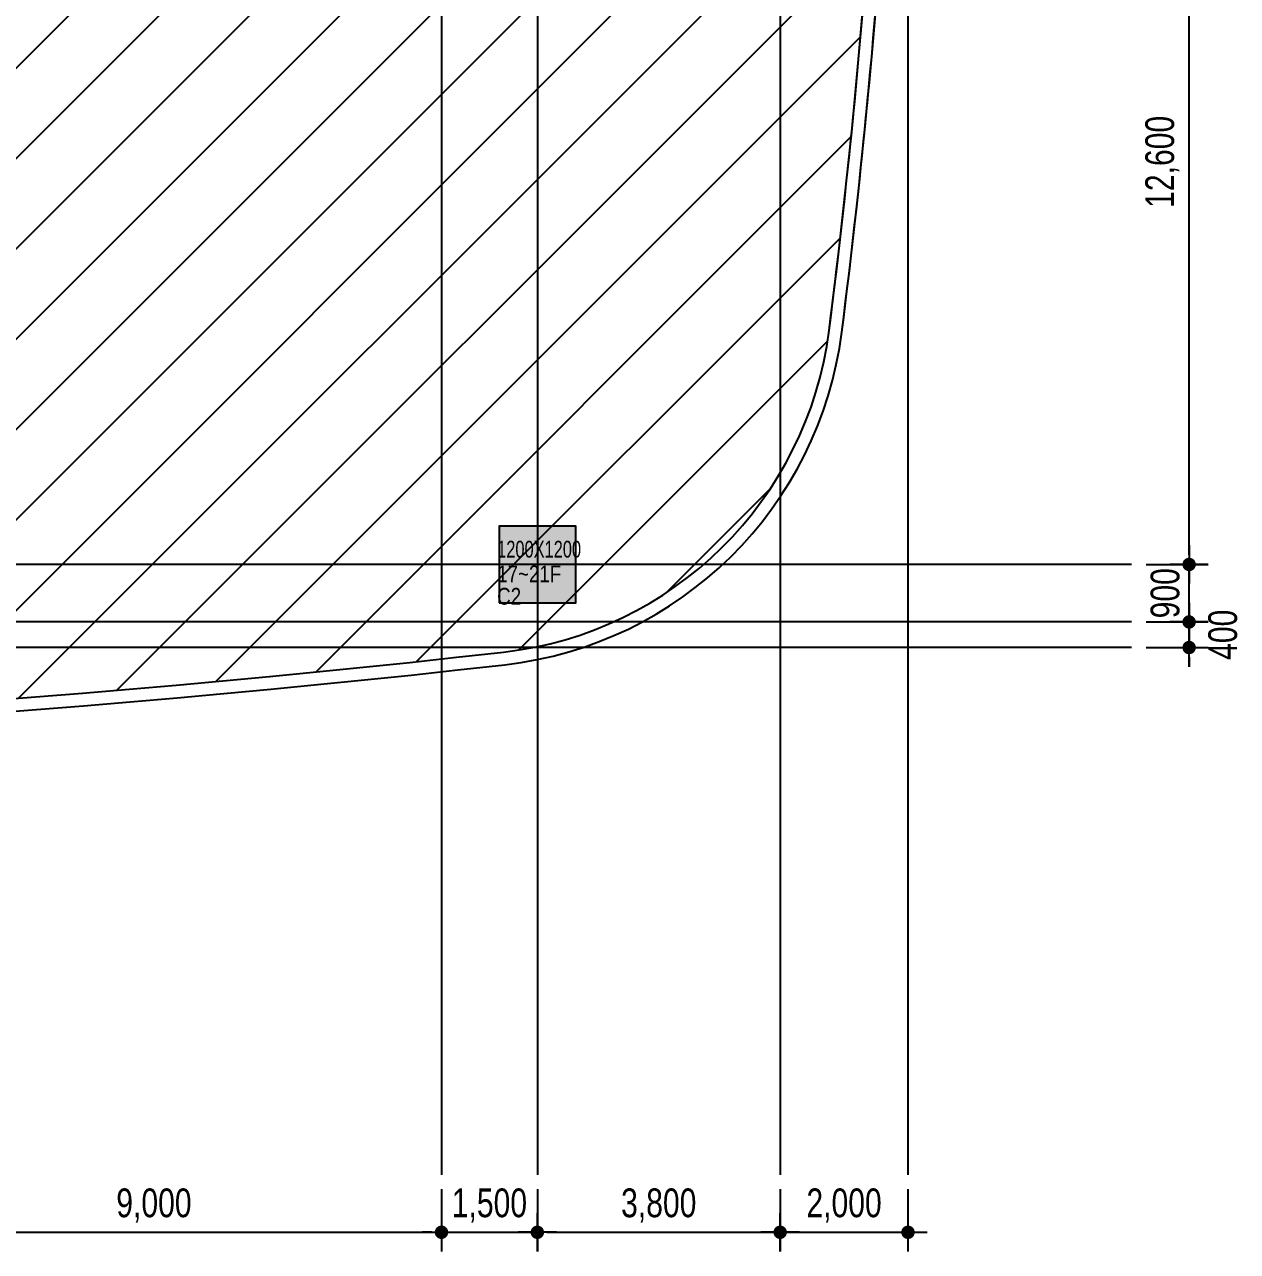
# Model space of a CAD drawing. Header units: millimetres. Extents: x -179076 to 173472, y -18667 to 271134.
# Drawn here: x 56358 to 75339, y 198260 to 217459 of the extents above; entities that cross this region are included whole.
import ezdxf

# ---------------------------------------------------------------- set-up
doc = ezdxf.new("R2010")
doc.units = ezdxf.units.MM
doc.linetypes.add('X-GRID_5~ROOF$0$CENTER2', pattern=[1.125, 0.75, -0.125, 0.125, -0.125])
doc.layers.get('0').update_dxf_attribs({"lineweight": 20})
doc.layers.get('Defpoints').update_dxf_attribs({"color": 151, "lineweight": 9})
for name, color, linetype in [('A-DIM1', 7, 'Continuous'), ('X-COL-21F$0$A-254', 254, 'Continuous'), ('X-COL-21F$0$A-COL', 2, 'Continuous'), ('X-CORE_21F$0$A-CON', 2, 'Continuous'), ('X-EXT_21F$0$A-WIN', 6, 'Continuous'), ('X-GRID_5~ROOF$0$A-CEN1', 1, 'X-GRID_5~ROOF$0$CENTER2')]:
    doc.layers.add(name, color=color, linetype=linetype)
doc.layers.add('ndc area', color=50, linetype='Continuous', plot=False)
doc.styles.add('Hrtext', font='', dxfattribs={"width": 0.8})
doc.styles.add('X-COL-21F$0$Hrtext', font='arial.ttf', dxfattribs={"width": 0.8})
doc.styles.get('Hrtext').set_extended_font_data('Dotum')
doc.dimstyles.new('HEERIM(Ext)', dxfattribs={"dimtxt": 3, "dimasz": 1, "dimexe": 2, "dimexo": 1.5, "dimgap": 1, "dimtad": 1, "dimdec": 0, "dimzin": 0, "dimdsep": 46, "dimlunit": 6, "dimtxsty": 'Hrtext', "dimblk": 'dotdim1', "dimcen": 1, "dimdle": 2, "dimclrd": 256, "dimclre": 256, "dimclrt": 3, "dimadec": 0, "dimazin": 0, "dimtfac": 1, "dimtdec": 0, "dimtix": 1, "dimtmove": 2, "dimatfit": 3, "dimldrblk": 'dotdim1', "dimfxl": 2, "dimtolj": 1, "dimtzin": 0, "dimlwd": -1, "dimarcsym": 0})

# ---------------------------------------------------------------- blocks, each defined once
blk = doc.blocks.new('X-COL-21F$0$1200X1200_17~21F_C2')
at = {"layer": 'X-COL-21F$0$A-254'}
h = blk.add_hatch(color=256, dxfattribs=at)
h.dxf.hatch_style = 1
h.paths.add_polyline_path([(-600, -600), (600, -600), (600, 600), (-600, 600)])
at = {"layer": 'Defpoints', "const_width": 0.653}
blk.add_lwpolyline([(600, 600), (-600, -600)], dxfattribs=at)
at = {"layer": 'X-COL-21F$0$A-COL'}
blk.add_lwpolyline([(-600, -600), (600, -600), (600, 600), (-600, 600)], close=True, dxfattribs=at)
at = {"layer": 'Defpoints', "style": 'X-COL-21F$0$Hrtext'}
for s, width, p in [('1200X1200', 0.7, (-629, 108)), ('17~21F', 0.8, (-629, -279))]:
    blk.add_text(s, height=262.5, dxfattribs=dict(at, width=width)).set_placement(p)
at = {"layer": 'Defpoints', "color": 6, "style": 'X-COL-21F$0$Hrtext', "width": 0.8}
blk.add_text('C2', height=262.5, dxfattribs=at).set_placement((-629, -629))
blk = doc.blocks.new('X-COL-21F')
at = {"layer": 'X-COL-21F$0$A-COL'}
blk.add_blockref('X-COL-21F$0$1200X1200_17~21F_C2', (127049, 68171), dxfattribs=at)
blk = doc.blocks.new('dotdim1')
at = {"layer": 'A-DIM1'}
for p, q in [((0, 2), (0, -2)), ((-2, 0), (2, 0))]:
    blk.add_line(p, q, dxfattribs=at)
at = {"layer": 'A-DIM1', "const_width": 0.7}
blk.add_lwpolyline([(0.35, 0, 1), (-0.35, 0, 1)], format="xyb", close=True, dxfattribs=at)
blk = doc.blocks.new('*D283')
at = {"layer": 'A-DIM1', "lineweight": -2, "transparency": 16777216}
for p, q in [((57725, -25200), (58700, -25200)), ((57725, -37800), (58700, -37800))]:
    blk.add_line(p, q, dxfattribs=at)
at = {"layer": 'A-DIM1', "transparency": 16777216}
blk.add_line((58400, -37650), (58400, -25350), dxfattribs=at)
at = {"layer": 'Defpoints', "color": 0, "transparency": 16777216}
for p in [(57500, -25200), (58400, -25200), (57500, -37800)]:
    blk.add_point(p, dxfattribs=at)
at = {"layer": 'A-DIM1', "transparency": 16777216, "xscale": 150, "yscale": 150, "zscale": 150}
for p, rotation in [((58400, -25200), 90), ((58400, -37800), 270)]:
    blk.add_blockref('dotdim1', p, dxfattribs=dict(at, rotation=rotation))
at = {"layer": 'A-DIM1', "color": 3, "transparency": 16777216, "insert": (57981, -31500), "char_height": 450, "attachment_point": 5, "rotation": 90, "style": 'Hrtext'}
blk.add_mtext('\\A1;12,600', dxfattribs=at)
blk = doc.blocks.new('*D304')
at = {"layer": 'A-DIM1', "lineweight": -2, "transparency": 16777216}
for p, q in [((37700, -47575), (37700, -48550)), ((46700, -47575), (46700, -48550))]:
    blk.add_line(p, q, dxfattribs=at)
at = {"layer": 'A-DIM1', "transparency": 16777216}
blk.add_line((37850, -48250), (46550, -48250), dxfattribs=at)
at = {"layer": 'Defpoints', "color": 0, "transparency": 16777216}
for p in [(37700, -47350), (46700, -47350), (46700, -48250)]:
    blk.add_point(p, dxfattribs=at)
at = {"layer": 'A-DIM1', "transparency": 16777216, "xscale": 150, "yscale": 150, "zscale": 150, "rotation": 180}
blk.add_blockref('dotdim1', (37700, -48250), dxfattribs=at)
at = {"layer": 'A-DIM1', "transparency": 16777216, "xscale": 150, "yscale": 150, "zscale": 150}
blk.add_blockref('dotdim1', (46700, -48250), dxfattribs=at)
at = {"layer": 'A-DIM1', "color": 3, "transparency": 16777216, "insert": (42200, -47831), "char_height": 450, "attachment_point": 5, "style": 'Hrtext'}
blk.add_mtext('\\A1;9,000', dxfattribs=at)
blk = doc.blocks.new('*D305')
at = {"layer": 'A-DIM1', "lineweight": -2, "transparency": 16777216}
for p, q in [((46700, -47575), (46700, -48550)), ((48200, -47575), (48200, -48550))]:
    blk.add_line(p, q, dxfattribs=at)
at = {"layer": 'A-DIM1', "transparency": 16777216}
for p, q in [((46550, -48250), (46400, -48250)), ((46700, -48250), (48200, -48250)), ((48350, -48250), (48500, -48250))]:
    blk.add_line(p, q, dxfattribs=at)
at = {"layer": 'Defpoints', "color": 0, "transparency": 16777216}
for p in [(46700, -47350), (48200, -47350), (48200, -48250)]:
    blk.add_point(p, dxfattribs=at)
at = {"layer": 'A-DIM1', "transparency": 16777216, "xscale": 150, "yscale": 150, "zscale": 150}
blk.add_blockref('dotdim1', (46700, -48250), dxfattribs=at)
at = {"layer": 'A-DIM1', "transparency": 16777216, "xscale": 150, "yscale": 150, "zscale": 150, "rotation": 180}
blk.add_blockref('dotdim1', (48200, -48250), dxfattribs=at)
at = {"layer": 'A-DIM1', "color": 3, "transparency": 16777216, "insert": (47450, -47831), "char_height": 450, "attachment_point": 5, "style": 'Hrtext'}
blk.add_mtext('\\A1;1,500', dxfattribs=at)
blk = doc.blocks.new('*D306')
at = {"layer": 'A-DIM1', "lineweight": -2, "transparency": 16777216}
for p, q in [((48200, -47575), (48200, -48550)), ((52000, -47575), (52000, -48550))]:
    blk.add_line(p, q, dxfattribs=at)
at = {"layer": 'A-DIM1', "transparency": 16777216}
blk.add_line((48350, -48250), (51850, -48250), dxfattribs=at)
at = {"layer": 'Defpoints', "color": 0, "transparency": 16777216}
for p in [(48200, -47350), (52000, -47350), (52000, -48250)]:
    blk.add_point(p, dxfattribs=at)
at = {"layer": 'A-DIM1', "transparency": 16777216, "xscale": 150, "yscale": 150, "zscale": 150, "rotation": 180}
blk.add_blockref('dotdim1', (48200, -48250), dxfattribs=at)
at = {"layer": 'A-DIM1', "transparency": 16777216, "xscale": 150, "yscale": 150, "zscale": 150}
blk.add_blockref('dotdim1', (52000, -48250), dxfattribs=at)
at = {"layer": 'A-DIM1', "color": 3, "transparency": 16777216, "insert": (50100, -47831), "char_height": 450, "attachment_point": 5, "style": 'Hrtext'}
blk.add_mtext('\\A1;3,800', dxfattribs=at)
blk = doc.blocks.new('*D307')
at = {"layer": 'A-DIM1', "lineweight": -2, "transparency": 16777216}
for p, q in [((52000, -47575), (52000, -48550)), ((54000, -47575), (54000, -48550))]:
    blk.add_line(p, q, dxfattribs=at)
at = {"layer": 'A-DIM1', "transparency": 16777216}
blk.add_line((52150, -48250), (53850, -48250), dxfattribs=at)
at = {"layer": 'Defpoints', "color": 0, "transparency": 16777216}
for p in [(52000, -47350), (54000, -47350), (54000, -48250)]:
    blk.add_point(p, dxfattribs=at)
at = {"layer": 'A-DIM1', "transparency": 16777216, "xscale": 150, "yscale": 150, "zscale": 150, "rotation": 180}
blk.add_blockref('dotdim1', (52000, -48250), dxfattribs=at)
at = {"layer": 'A-DIM1', "transparency": 16777216, "xscale": 150, "yscale": 150, "zscale": 150}
blk.add_blockref('dotdim1', (54000, -48250), dxfattribs=at)
at = {"layer": 'A-DIM1', "color": 3, "transparency": 16777216, "insert": (53000, -47831), "char_height": 450, "attachment_point": 5, "style": 'Hrtext'}
blk.add_mtext('\\A1;2,000', dxfattribs=at)
blk = doc.blocks.new('*D311')
at = {"layer": 'A-DIM1', "transparency": 16777216}
for p, q in [((58400, -38550), (58400, -38400)), ((58400, -39100), (58400, -38700)), ((58400, -39250), (58400, -39400))]:
    blk.add_line(p, q, dxfattribs=at)
at = {"layer": 'A-DIM1', "lineweight": -2, "transparency": 16777216}
for p, q in [((57725, -38700), (58700, -38700)), ((57725, -39100), (58700, -39100))]:
    blk.add_line(p, q, dxfattribs=at)
at = {"layer": 'Defpoints', "color": 0, "transparency": 16777216}
for p in [(57500, -38700), (58400, -38700), (57500, -39100)]:
    blk.add_point(p, dxfattribs=at)
at = {"layer": 'A-DIM1', "transparency": 16777216, "xscale": 150, "yscale": 150, "zscale": 150}
for p, rotation in [((58400, -38700), 270), ((58400, -39100), 90)]:
    blk.add_blockref('dotdim1', p, dxfattribs=dict(at, rotation=rotation))
at = {"layer": 'A-DIM1', "color": 3, "transparency": 16777216, "insert": (58928, -38900), "char_height": 450, "attachment_point": 5, "rotation": 90, "style": 'Hrtext'}
blk.add_mtext('\\A1;400', dxfattribs=at)
blk = doc.blocks.new('*D314')
at = {"layer": 'A-DIM1', "transparency": 16777216}
for p, q in [((58400, -37650), (58400, -37500)), ((58400, -38700), (58400, -37800)), ((58400, -38850), (58400, -39000))]:
    blk.add_line(p, q, dxfattribs=at)
at = {"layer": 'A-DIM1', "lineweight": -2, "transparency": 16777216}
for p, q in [((57725, -37800), (58700, -37800)), ((57725, -38700), (58700, -38700))]:
    blk.add_line(p, q, dxfattribs=at)
at = {"layer": 'Defpoints', "color": 0, "transparency": 16777216}
for p in [(57500, -37800), (58400, -37800), (57500, -38700)]:
    blk.add_point(p, dxfattribs=at)
at = {"layer": 'A-DIM1', "transparency": 16777216, "xscale": 150, "yscale": 150, "zscale": 150}
for p, rotation in [((58400, -37800), 270), ((58400, -38700), 90)]:
    blk.add_blockref('dotdim1', p, dxfattribs=dict(at, rotation=rotation))
at = {"layer": 'A-DIM1', "color": 3, "transparency": 16777216, "insert": (58025, -38250), "char_height": 450, "attachment_point": 5, "rotation": 90, "style": 'Hrtext'}
blk.add_mtext('\\A1;900', dxfattribs=at)
blk = doc.blocks.new('Grid_Office')
at = {"layer": 'A-DIM1'}
for base, p1, p2, picture, middle in [((58400, -25200), (57500, -37800), (57500, -25200), '*D283', (57981.3, -31500)), ((58400, -37800), (57500, -38700), (57500, -37800), '*D314', (58024.7, -38250))]:
    dim = blk.add_linear_dim(base=base, p1=p1, p2=p2, angle=90, dimstyle='HEERIM(Ext)', override={"dimscale": 150}, dxfattribs=at)
    dim.commit()
    dim.dimension.update_dxf_attribs({"geometry": picture, "text_midpoint": middle})
dim = blk.add_linear_dim(base=(58400, -38700), p1=(57500, -39100), p2=(57500, -38700), angle=90, dimstyle='HEERIM(Ext)', override={"dimscale": 150}, dxfattribs=at)
dim.commit()
dim.dimension.update_dxf_attribs({"geometry": '*D311', "text_midpoint": (58928.1, -38900), "dimtype": 128})
for base, p1, p2, picture, middle in [((46700, -48250), (37700, -47350), (46700, -47350), '*D304', (42200, -47831.3)), ((48200, -48250), (46700, -47350), (48200, -47350), '*D305', (47450, -47831.3)), ((52000, -48250), (48200, -47350), (52000, -47350), '*D306', (50100, -47831.3)), ((54000, -48250), (52000, -47350), (54000, -47350), '*D307', (53000, -47831.3))]:
    dim = blk.add_linear_dim(base=base, p1=p1, p2=p2, dimstyle='HEERIM(Ext)', override={"dimscale": 150}, dxfattribs=at)
    dim.commit()
    dim.dimension.update_dxf_attribs({"geometry": picture, "text_midpoint": middle})
blk = doc.blocks.new('A$C42c6cb87')
at = {"layer": 'ndc area'}
h = blk.add_hatch(dxfattribs=at)
h.set_pattern_fill('ANSI31', color=150, scale=8000)
h.set_pattern_definition([(45, (-69848.8, -105871.2), (-707.107, 707.107), [])])
h.paths.add_polyline_path([(12000, -10800), (54400, -10800), (54400, -27800), (12000, -27800)], flags=16)
edge = h.paths.add_edge_path()
edge.add_arc((-54100, -19300), 116800, 0.29994, 7.24981)
edge.add_arc((56013, -5292), 5800, 7.2498, 83.5155)
edge.add_arc((33200, -206000), 207800, 83.51554, 96.48446)
edge.add_arc((10387, -5292), 5800, 96.4845, 172.7502)
edge.add_arc((120500, -19300), 116800, 172.75019, 180)
edge.add_arc((120500, -19300), 116800, 180, 187.24981)
edge.add_arc((10387, -33308), 5800, 187.2498, 263.5155)
edge.add_arc((33200, 167400), 207800, 263.51554, 276.48446)
edge.add_arc((56013, -33308), 5800, 276.4845, 352.7502)
edge.add_arc((-54100, -19300), 116800, 352.75019, 360.29994)
at = {"layer": 'ndc area', "color": 150}
for points in [[(62898, -18688, 0.030334), (61965, -4535, 0.345625), (56690, 669, 0.056648), (9710, 669, 0.345625), (4435, -4535, 0.031644), (3500, -19300, 0.031644), (4435, -34065, 0.345625), (9710, -39269, 0.056648), (56690, -39269, 0.345625), (61965, -34065, 0.032954)], [(62698, -18689, 0.030334), (61766, -4560, 0.345625), (56668, 471, 0.056648), (9732, 471, 0.345625), (4634, -4560, 0.031644), (3700, -19300, 0.031644), (4634, -34040, 0.345625), (9732, -39071, 0.056648), (56668, -39071, 0.345625), (61766, -34040, 0.032954)]]:
    blk.add_lwpolyline(points, format="xyb", close=True, dxfattribs=at)
at = {"layer": 'X-EXT_21F$0$A-WIN'}
for points in [[(62900, -19300, 0.031644), (61965, -4535, 0.345625), (56690, 669, 0.056648), (9710, 669, 0.345625), (4435, -4535, 0.031644), (3500, -19300, 0.031644), (4435, -34065, 0.345625), (9710, -39269, 0.056648), (56690, -39269, 0.345625), (61965, -34065, 0.031644)], [(62700, -19300, 0.031644), (61766, -4560, 0.345625), (56668, 471, 0.056648), (9732, 471, 0.345625), (4634, -4560, 0.031644), (3700, -19300, 0.031644), (4634, -34040, 0.345625), (9732, -39071, 0.056648), (56668, -39071, 0.345625), (61766, -34040, 0.031644)]]:
    blk.add_lwpolyline(points, format="xyb", close=True, dxfattribs=at)
at = {"layer": 'X-GRID_5~ROOF$0$A-CEN1', "ltscale": 10}
for p, q in [((55700, 8750), (55700, -47250)), ((57200, 8750), (57200, -47250)), ((61000, 8750), (61000, -47250)), ((63000, 8750), (63000, -47250))]:
    blk.add_line(p, q, dxfattribs=at)
for points in [[(66500, -37700), (-3500, -37700)], [(66500, -38600), (-3500, -38600)], [(66500, -39000), (-3500, -39000)]]:
    blk.add_lwpolyline(points, dxfattribs=at)
for name, p in [('X-COL-21F', (-69849, -105871)), ('Grid_Office', (9000, 100))]:
    blk.add_blockref(name, p)

msp = doc.modelspace()

# ---------------------------------------------------------------- block references
at = {"layer": 'X-CORE_21F$0$A-CON'}
msp.add_blockref('A$C42c6cb87', (7182.5, 246710.1), dxfattribs=at)

doc.saveas('drawing.dxf')
